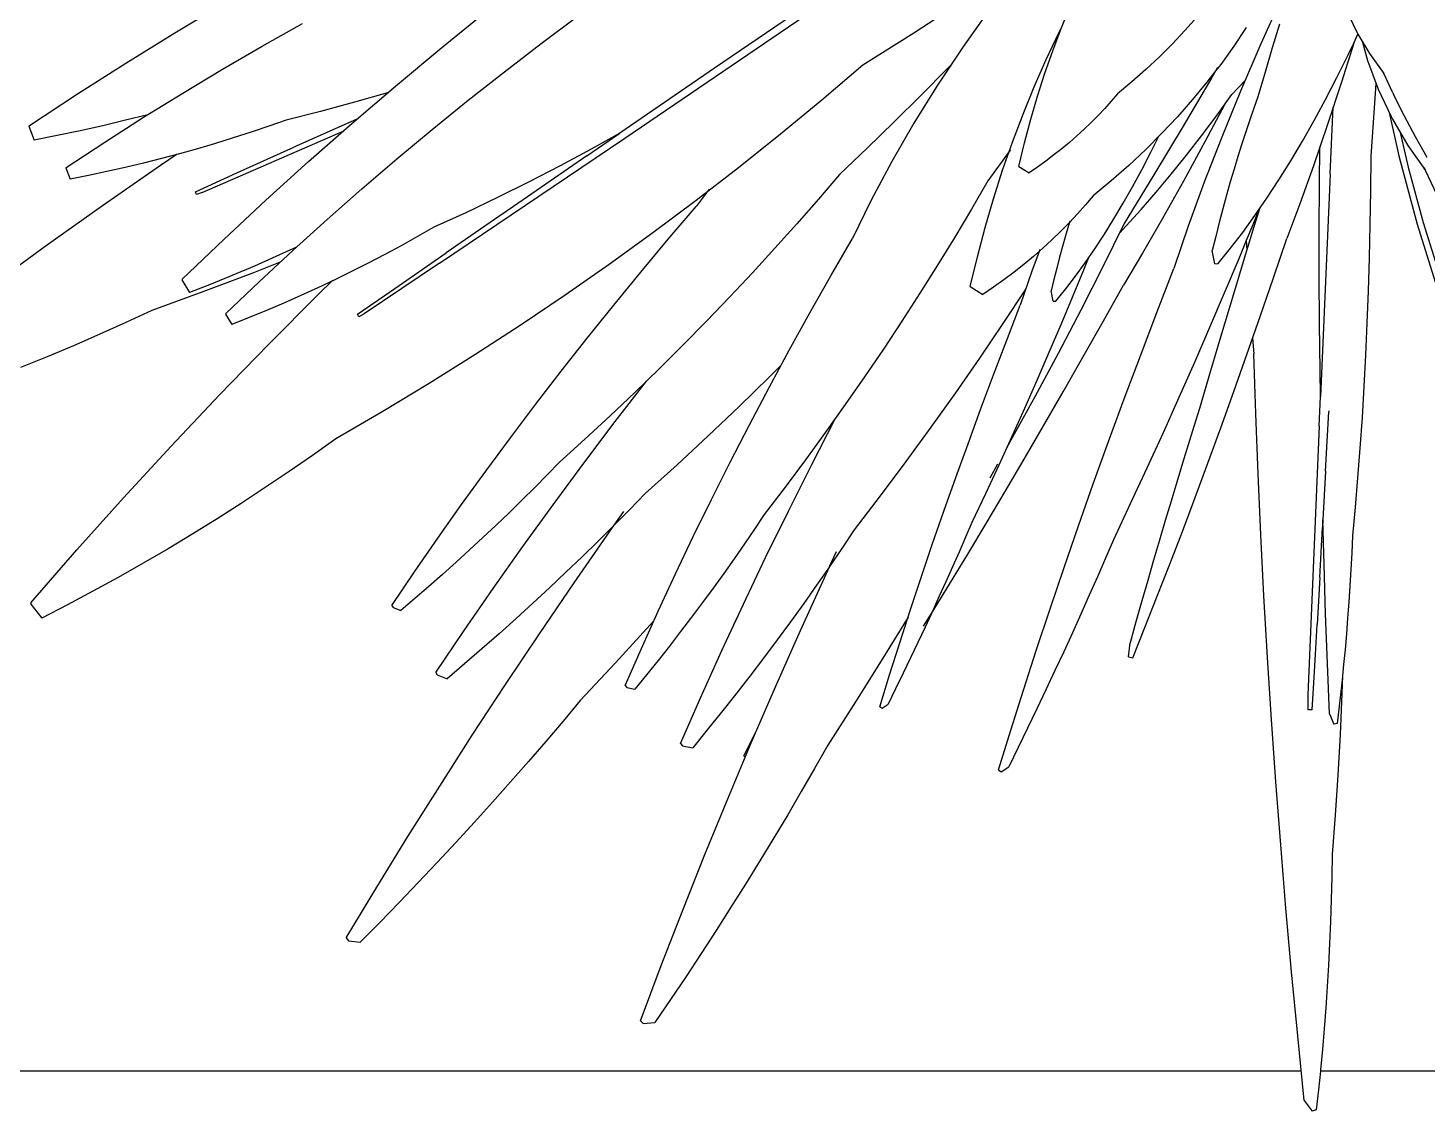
# Model space of a CAD drawing. Header units: metres. Extents: x 244.4 to 340.3, y -4.1 to 64.3.
# Drawn here: x 300.3379 to 300.8309, y 40.3732 to 40.7548 of the extents above; entities that cross this region are included whole.
import ezdxf

# ---------------------------------------------------------------- set-up
doc = ezdxf.new("R2010")
doc.units = ezdxf.units.M
doc.layers.add('Edges', color=7, linetype='Continuous')

msp = doc.modelspace()

# ---------------------------------------------------------------- linework, layer by layer
at = {"layer": 'Edges'}
for p, q in [((300.6173, 40.76621), (300.57975, 40.74062)), ((300.38967, 40.75313), (300.40707, 40.76357)), ((300.66787, 40.76461), (300.65003, 40.75301)), ((300.67676, 40.76128), (300.66734, 40.74803)), ((300.70197, 40.75464), (300.70514, 40.7624)), ((300.77988, 40.76607), (300.77229, 40.74916)), ((300.80218, 40.76174), (300.80585, 40.75398)), ((300.42044, 40.74842), (300.43461, 40.7564)), ((300.48297, 40.74735), (300.49875, 40.76015)), ((300.51868, 40.74931), (300.53174, 40.75904)), ((300.54819, 40.71603), (300.61176, 40.75915)), ((300.74983, 40.75874), (300.74559, 40.75393)), ((300.37242, 40.74245), (300.38967, 40.75313)), ((300.65003, 40.75301), (300.63203, 40.74165)), ((300.69668, 40.74366), (300.70113, 40.75308)), ((300.69899, 40.74679), (300.70197, 40.75464)), ((300.70113, 40.75308), (300.70197, 40.75464)), ((300.74559, 40.75393), (300.74118, 40.74924)), ((300.76718, 40.75495), (300.76279, 40.7484)), ((300.77887, 40.7562), (300.7763, 40.74785)), ((300.80504, 40.74949), (300.80654, 40.75265)), ((300.80585, 40.75398), (300.80622, 40.7532)), ((300.80622, 40.7532), (300.80654, 40.75265)), ((300.80654, 40.75265), (300.80658, 40.75273)), ((300.80654, 40.75265), (300.81058, 40.74578)), ((300.40639, 40.74024), (300.42044, 40.74842)), ((300.46737, 40.73435), (300.48297, 40.74735)), ((300.50576, 40.7394), (300.51868, 40.74931)), ((300.66734, 40.74803), (300.65844, 40.73466)), ((300.69621, 40.73883), (300.69899, 40.74679)), ((300.74118, 40.74924), (300.73659, 40.74466)), ((300.76279, 40.7484), (300.75818, 40.74198)), ((300.77229, 40.74916), (300.76517, 40.73256)), ((300.7763, 40.74785), (300.77379, 40.73928)), ((300.80504, 40.74949), (300.80071, 40.73572)), ((300.80306, 40.74533), (300.80504, 40.74949)), ((300.80813, 40.7501), (300.8082, 40.74983)), ((300.8082, 40.74983), (300.80993, 40.74339)), ((300.35532, 40.73155), (300.37242, 40.74245)), ((300.63203, 40.74165), (300.61767, 40.72938)), ((300.66316, 40.74176), (300.66194, 40.7405)), ((300.69248, 40.73411), (300.69668, 40.74366)), ((300.73659, 40.74466), (300.73182, 40.74019)), ((300.75818, 40.74198), (300.75652, 40.73983)), ((300.7991, 40.73734), (300.80306, 40.74533)), ((300.80993, 40.74339), (300.81363, 40.73329)), ((300.81058, 40.74578), (300.81562, 40.73875)), ((300.39245, 40.73188), (300.40639, 40.74024)), ((300.49298, 40.72932), (300.50576, 40.7394)), ((300.57975, 40.74062), (300.5464, 40.71775)), ((300.66194, 40.7405), (300.65261, 40.7311)), ((300.69363, 40.73077), (300.69621, 40.73883)), ((300.73182, 40.74019), (300.72689, 40.73584)), ((300.75508, 40.73734), (300.74496, 40.72018)), ((300.75652, 40.73983), (300.75333, 40.73569)), ((300.75652, 40.73983), (300.75508, 40.73734)), ((300.7571, 40.74084), (300.75652, 40.73983)), ((300.77379, 40.73928), (300.77132, 40.73049)), ((300.7951, 40.72961), (300.7991, 40.73734)), ((300.81562, 40.73875), (300.81526, 40.7395)), ((300.8188, 40.73196), (300.81562, 40.73875)), ((300.37863, 40.72333), (300.39245, 40.73188)), ((300.45196, 40.72114), (300.46737, 40.73435)), ((300.46458, 40.73196), (300.45291, 40.72861)), ((300.65844, 40.73466), (300.65007, 40.72122)), ((300.68852, 40.72443), (300.69248, 40.73411)), ((300.72689, 40.73584), (300.72178, 40.73161)), ((300.75333, 40.73569), (300.74827, 40.72955)), ((300.76517, 40.73256), (300.75853, 40.71632)), ((300.76676, 40.73628), (300.76212, 40.73137)), ((300.76615, 40.73564), (300.76614, 40.73484)), ((300.80071, 40.73572), (300.79572, 40.72047)), ((300.81276, 40.73344), (300.81195, 40.72146)), ((300.81288, 40.73534), (300.81276, 40.73344)), ((300.81363, 40.73329), (300.8182, 40.72361)), ((300.8188, 40.73196), (300.81917, 40.73118)), ((300.33838, 40.72042), (300.35532, 40.73155)), ((300.45291, 40.72861), (300.44093, 40.72539)), ((300.48034, 40.71907), (300.49298, 40.72932)), ((300.61767, 40.72938), (300.60309, 40.71734)), ((300.65261, 40.7311), (300.64316, 40.72174)), ((300.69125, 40.72262), (300.69363, 40.73077)), ((300.71959, 40.72902), (300.71733, 40.72648)), ((300.72178, 40.73161), (300.71959, 40.72902)), ((300.74827, 40.72955), (300.74298, 40.72354)), ((300.75947, 40.7277), (300.75273, 40.71495)), ((300.75677, 40.72397), (300.76212, 40.73137)), ((300.77132, 40.73049), (300.76987, 40.7265)), ((300.79106, 40.72214), (300.7951, 40.72961)), ((300.79677, 40.70323), (300.79786, 40.72701)), ((300.82291, 40.72374), (300.81917, 40.73118)), ((300.3723, 40.72226), (300.36429, 40.72035)), ((300.36494, 40.7146), (300.37863, 40.72333)), ((300.38007, 40.72422), (300.3723, 40.72226)), ((300.42889, 40.72237), (300.4227, 40.72018)), ((300.44093, 40.72539), (300.42889, 40.72237)), ((300.45249, 40.72212), (300.43162, 40.71278)), ((300.45377, 40.72269), (300.45249, 40.72212)), ((300.6848, 40.71462), (300.68852, 40.72443)), ((300.68907, 40.71436), (300.69125, 40.72262)), ((300.71499, 40.72399), (300.71258, 40.72154)), ((300.71733, 40.72648), (300.71499, 40.72399)), ((300.74298, 40.72354), (300.73747, 40.71768)), ((300.75144, 40.71683), (300.75677, 40.72397)), ((300.76843, 40.72241), (300.76702, 40.71822)), ((300.76987, 40.7265), (300.76843, 40.72241)), ((300.78697, 40.71493), (300.79106, 40.72214)), ((300.81752, 40.72505), (300.8209, 40.70978)), ((300.8182, 40.72361), (300.81867, 40.72263)), ((300.81867, 40.72263), (300.82412, 40.71337)), ((300.82685, 40.71639), (300.82291, 40.72374)), ((300.33838, 40.72042), (300.33822, 40.72015)), ((300.33822, 40.72015), (300.34011, 40.71527)), ((300.35626, 40.71855), (300.3482, 40.71686)), ((300.36429, 40.72035), (300.35626, 40.71855)), ((300.39926, 40.69686), (300.44893, 40.71848)), ((300.41647, 40.71807), (300.41022, 40.71604)), ((300.4227, 40.72018), (300.41647, 40.71807)), ((300.43673, 40.70773), (300.45196, 40.72114)), ((300.46784, 40.70866), (300.48034, 40.71907)), ((300.53476, 40.70973), (300.5464, 40.71775)), ((300.5464, 40.71775), (300.53638, 40.71213)), ((300.60309, 40.71734), (300.58831, 40.70553)), ((300.64316, 40.72174), (300.63359, 40.71245)), ((300.65007, 40.72122), (300.64227, 40.70771)), ((300.71009, 40.71914), (300.70753, 40.71679)), ((300.71258, 40.72154), (300.71009, 40.71914)), ((300.73747, 40.71768), (300.73174, 40.71196)), ((300.74496, 40.72018), (300.73465, 40.70301)), ((300.76702, 40.71822), (300.76563, 40.71394)), ((300.79572, 40.72047), (300.79085, 40.70618)), ((300.81195, 40.72146), (300.81108, 40.70966)), ((300.82135, 40.71826), (300.82142, 40.71796)), ((300.82142, 40.71796), (300.82421, 40.70575)), ((300.3482, 40.71686), (300.34011, 40.71527)), ((300.35137, 40.70568), (300.36494, 40.7146)), ((300.39762, 40.71223), (300.39129, 40.71046)), ((300.40393, 40.7141), (300.39762, 40.71223)), ((300.41022, 40.71604), (300.40393, 40.7141)), ((300.41149, 40.7037), (300.43162, 40.71278)), ((300.48287, 40.67196), (300.54819, 40.71603)), ((300.53638, 40.71213), (300.52547, 40.70625)), ((300.63359, 40.71245), (300.6239, 40.7032)), ((300.68134, 40.70469), (300.6848, 40.71462)), ((300.68709, 40.70602), (300.68907, 40.71436)), ((300.70219, 40.71225), (300.69942, 40.71005)), ((300.7049, 40.7145), (300.70219, 40.71225)), ((300.70753, 40.71679), (300.7049, 40.7145)), ((300.73174, 40.71196), (300.72579, 40.70639)), ((300.73356, 40.71105), (300.73624, 40.71645)), ((300.75273, 40.71495), (300.74507, 40.70084)), ((300.74611, 40.70995), (300.75144, 40.71683)), ((300.75853, 40.71632), (300.75239, 40.70045)), ((300.76563, 40.71394), (300.76425, 40.70956)), ((300.78285, 40.70797), (300.78697, 40.71493)), ((300.79301, 40.69976), (300.79314, 40.7129)), ((300.82412, 40.71337), (300.8304, 40.70459)), ((300.83099, 40.70914), (300.82685, 40.71639)), ((300.37853, 40.70715), (300.37212, 40.70563)), ((300.38492, 40.70876), (300.37853, 40.70715)), ((300.38454, 40.70642), (300.39051, 40.71043)), ((300.39129, 40.71046), (300.38492, 40.70876)), ((300.42169, 40.69412), (300.43673, 40.70773)), ((300.4555, 40.69808), (300.46784, 40.70866)), ((300.53476, 40.70973), (300.50892, 40.69188)), ((300.64227, 40.70771), (300.63504, 40.69417)), ((300.68398, 40.71175), (300.67612, 40.70091)), ((300.68403, 40.71182), (300.68398, 40.71175)), ((300.69657, 40.7079), (300.69365, 40.7058)), ((300.69942, 40.71005), (300.69657, 40.7079)), ((300.73036, 40.70486), (300.73356, 40.71105)), ((300.74078, 40.70333), (300.74611, 40.70995)), ((300.76425, 40.70956), (300.7629, 40.70509)), ((300.77869, 40.70128), (300.78285, 40.70797)), ((300.81108, 40.70966), (300.81095, 40.69754)), ((300.8209, 40.70978), (300.82736, 40.68561)), ((300.35137, 40.70568), (300.35124, 40.70547)), ((300.35124, 40.70547), (300.35275, 40.70156)), ((300.35923, 40.70283), (300.35275, 40.70156)), ((300.36569, 40.70418), (300.35923, 40.70283)), ((300.36415, 40.69229), (300.38454, 40.70642)), ((300.37212, 40.70563), (300.36569, 40.70418)), ((300.39689, 40.69707), (300.41149, 40.7037)), ((300.52547, 40.70625), (300.51447, 40.70055)), ((300.58831, 40.70553), (300.57331, 40.69395)), ((300.6239, 40.7032), (300.61644, 40.69448)), ((300.67812, 40.69463), (300.68134, 40.70469)), ((300.68709, 40.70602), (300.69066, 40.70376)), ((300.69365, 40.7058), (300.69066, 40.70376)), ((300.72579, 40.70639), (300.71963, 40.70096)), ((300.73465, 40.70301), (300.72417, 40.68585)), ((300.72712, 40.69888), (300.73036, 40.70486)), ((300.73546, 40.69697), (300.74078, 40.70333)), ((300.7629, 40.70509), (300.76157, 40.70053)), ((300.79085, 40.70618), (300.7861, 40.69288)), ((300.79677, 40.70323), (300.79329, 40.62497)), ((300.82421, 40.70575), (300.82951, 40.68624)), ((300.8304, 40.70459), (300.82996, 40.70553)), ((300.83438, 40.69611), (300.8304, 40.70459)), ((300.4433, 40.68734), (300.4555, 40.69808)), ((300.51447, 40.70055), (300.50336, 40.69504)), ((300.57789, 40.69805), (300.5733, 40.69186)), ((300.67612, 40.70091), (300.67036, 40.69099)), ((300.71963, 40.70096), (300.71326, 40.69568)), ((300.72385, 40.6931), (300.72712, 40.69888)), ((300.74507, 40.70084), (300.7377, 40.68767)), ((300.75239, 40.70045), (300.74677, 40.685)), ((300.76157, 40.70053), (300.76026, 40.69587)), ((300.77449, 40.69485), (300.77869, 40.70128)), ((300.79293, 40.68358), (300.79301, 40.69976)), ((300.81095, 40.69754), (300.81075, 40.68559)), ((300.34396, 40.67791), (300.36415, 40.69229)), ((300.39728, 40.69615), (300.39689, 40.69707)), ((300.39926, 40.69686), (300.39728, 40.69615)), ((300.40684, 40.68031), (300.42169, 40.69412)), ((300.50336, 40.69504), (300.49215, 40.68971)), ((300.57331, 40.69395), (300.55811, 40.68261)), ((300.61644, 40.69448), (300.60884, 40.6858)), ((300.63504, 40.69417), (300.6284, 40.68062)), ((300.67514, 40.68445), (300.67812, 40.69463)), ((300.71052, 40.69245), (300.7077, 40.68927)), ((300.71326, 40.69568), (300.71052, 40.69245)), ((300.72055, 40.68753), (300.72385, 40.6931)), ((300.73015, 40.69088), (300.73546, 40.69697)), ((300.76026, 40.69587), (300.75896, 40.69112)), ((300.77026, 40.68869), (300.77449, 40.69485)), ((300.7861, 40.69288), (300.78149, 40.6806)), ((300.4325, 40.67756), (300.4433, 40.68734)), ((300.49215, 40.68971), (300.48085, 40.68456)), ((300.50411, 40.68858), (300.48527, 40.67562)), ((300.50892, 40.69188), (300.50411, 40.68858)), ((300.56347, 40.68034), (300.5733, 40.69186)), ((300.67036, 40.69099), (300.66445, 40.68108)), ((300.7077, 40.68927), (300.70488, 40.68627)), ((300.71721, 40.68217), (300.72055, 40.68753)), ((300.72485, 40.68505), (300.73015, 40.69088)), ((300.7377, 40.68767), (300.73063, 40.67544)), ((300.75896, 40.69112), (300.75769, 40.68629)), ((300.76598, 40.68279), (300.77026, 40.68869)), ((300.7715, 40.6905), (300.76945, 40.68543)), ((300.77186, 40.69102), (300.76989, 40.68468)), ((300.48085, 40.68456), (300.47516, 40.68129)), ((300.55811, 40.68261), (300.54271, 40.6715)), ((300.60884, 40.6858), (300.6011, 40.67716)), ((300.67242, 40.67414), (300.67514, 40.68445)), ((300.70176, 40.6831), (300.69866, 40.68011)), ((300.70478, 40.68616), (300.70176, 40.6831)), ((300.70457, 40.68522), (300.7035, 40.68156)), ((300.70488, 40.68627), (300.70457, 40.68522)), ((300.70488, 40.68627), (300.70478, 40.68616)), ((300.70506, 40.68684), (300.70488, 40.68627)), ((300.72417, 40.68585), (300.71662, 40.67064)), ((300.72259, 40.68267), (300.72485, 40.68505)), ((300.74677, 40.685), (300.74167, 40.67)), ((300.75769, 40.68629), (300.75644, 40.68136)), ((300.76167, 40.67716), (300.76598, 40.68279)), ((300.76989, 40.68468), (300.7661, 40.67236)), ((300.76945, 40.68543), (300.76718, 40.67991)), ((300.79293, 40.66723), (300.79293, 40.68358)), ((300.81075, 40.68559), (300.81047, 40.67381)), ((300.82736, 40.68561), (300.83492, 40.66161)), ((300.82951, 40.68624), (300.83565, 40.66679)), ((300.32398, 40.66328), (300.34396, 40.67791)), ((300.39218, 40.66631), (300.40684, 40.68031)), ((300.4325, 40.67756), (300.42521, 40.67424)), ((300.43125, 40.67643), (300.4325, 40.67756)), ((300.46942, 40.67809), (300.46363, 40.67497)), ((300.47516, 40.68129), (300.46942, 40.67809)), ((300.5538, 40.66877), (300.56347, 40.68034)), ((300.62081, 40.66751), (300.6284, 40.68062)), ((300.66445, 40.68108), (300.65839, 40.67119)), ((300.69866, 40.68011), (300.69547, 40.67718)), ((300.70245, 40.67784), (300.70141, 40.67403)), ((300.7035, 40.68156), (300.70245, 40.67784)), ((300.71385, 40.67702), (300.71721, 40.68217)), ((300.75644, 40.68136), (300.75522, 40.67634)), ((300.76718, 40.67991), (300.76451, 40.67345)), ((300.76718, 40.67991), (300.76736, 40.67648)), ((300.77676, 40.6667), (300.78149, 40.6806)), ((300.42521, 40.67424), (300.41768, 40.67092)), ((300.41936, 40.66537), (300.43125, 40.67643)), ((300.46363, 40.67497), (300.4578, 40.67192)), ((300.46711, 40.66305), (300.48527, 40.67562)), ((300.6011, 40.67716), (300.59321, 40.66857)), ((300.66994, 40.66372), (300.67242, 40.67414)), ((300.69218, 40.67431), (300.6888, 40.6715)), ((300.69416, 40.67603), (300.69164, 40.66913)), ((300.69547, 40.67718), (300.69218, 40.67431)), ((300.69441, 40.67673), (300.69416, 40.67603)), ((300.70141, 40.67403), (300.70039, 40.67016)), ((300.71145, 40.67353), (300.70981, 40.66947)), ((300.71046, 40.67208), (300.71385, 40.67702)), ((300.73063, 40.67544), (300.72387, 40.6642)), ((300.75612, 40.6717), (300.75522, 40.67634)), ((300.75733, 40.67179), (300.76167, 40.67716)), ((300.76451, 40.67345), (300.75945, 40.66137)), ((300.81047, 40.67381), (300.81012, 40.66219)), ((300.41734, 40.66854), (300.3995, 40.66178)), ((300.4101, 40.6677), (300.40248, 40.66458)), ((300.41768, 40.67092), (300.4101, 40.6677)), ((300.4268, 40.67229), (300.41734, 40.66854)), ((300.45193, 40.66895), (300.44602, 40.66606)), ((300.4578, 40.67192), (300.45193, 40.66895)), ((300.48287, 40.67196), (300.45632, 40.65412)), ((300.54271, 40.6715), (300.52712, 40.66064)), ((300.54429, 40.65717), (300.5538, 40.66877)), ((300.59321, 40.66857), (300.58518, 40.66003)), ((300.65839, 40.67119), (300.65219, 40.66131)), ((300.68534, 40.66876), (300.68178, 40.66608)), ((300.6888, 40.6715), (300.68534, 40.66876)), ((300.69164, 40.66913), (300.68756, 40.65711)), ((300.70039, 40.67016), (300.69939, 40.66621)), ((300.70981, 40.66947), (300.70586, 40.65987)), ((300.70703, 40.66736), (300.71046, 40.67208)), ((300.71662, 40.67064), (300.70885, 40.6554)), ((300.7357, 40.6546), (300.74167, 40.67)), ((300.75612, 40.6717), (300.75733, 40.67179)), ((300.7661, 40.67236), (300.76229, 40.6598)), ((300.39218, 40.66631), (300.39208, 40.66602)), ((300.39208, 40.66602), (300.39482, 40.66156)), ((300.40248, 40.66458), (300.39482, 40.66156)), ((300.40762, 40.65415), (300.41936, 40.66537)), ((300.44006, 40.66324), (300.43407, 40.6605)), ((300.44602, 40.66606), (300.44006, 40.66324)), ((300.44012, 40.66087), (300.44526, 40.66589)), ((300.45395, 40.65391), (300.46711, 40.66305)), ((300.61339, 40.65439), (300.62081, 40.66751)), ((300.66994, 40.66372), (300.67441, 40.6609)), ((300.67814, 40.66346), (300.67441, 40.6609)), ((300.68178, 40.66608), (300.67814, 40.66346)), ((300.68951, 40.66284), (300.68146, 40.65068)), ((300.69939, 40.66621), (300.69841, 40.66219)), ((300.7001, 40.65855), (300.70358, 40.66284)), ((300.70358, 40.66284), (300.70703, 40.66736)), ((300.71671, 40.65139), (300.72387, 40.6642)), ((300.77206, 40.65309), (300.77676, 40.6667)), ((300.79301, 40.65072), (300.79293, 40.66723)), ((300.3995, 40.66178), (300.38154, 40.6553)), ((300.42804, 40.65785), (300.42197, 40.65527)), ((300.4226, 40.64329), (300.44012, 40.66087)), ((300.43407, 40.6605), (300.42804, 40.65785)), ((300.52712, 40.66064), (300.51134, 40.65002)), ((300.58518, 40.66003), (300.57701, 40.65154)), ((300.65219, 40.66131), (300.64583, 40.65146)), ((300.69913, 40.65848), (300.69841, 40.66219)), ((300.69913, 40.65848), (300.7001, 40.65855)), ((300.70586, 40.65987), (300.7018, 40.6502)), ((300.75945, 40.66137), (300.75425, 40.6492)), ((300.76229, 40.6598), (300.75845, 40.647)), ((300.81012, 40.66219), (300.8097, 40.65075)), ((300.38154, 40.6553), (300.37241, 40.65104)), ((300.40762, 40.65415), (300.40753, 40.65392)), ((300.40753, 40.65392), (300.40973, 40.65035)), ((300.42197, 40.65527), (300.41587, 40.65277)), ((300.4545, 40.65307), (300.45395, 40.65391)), ((300.45632, 40.65412), (300.4545, 40.65307)), ((300.53493, 40.64553), (300.54429, 40.65717)), ((300.60612, 40.64127), (300.61339, 40.65439)), ((300.68278, 40.64477), (300.68756, 40.65711)), ((300.70885, 40.6554), (300.70086, 40.64013)), ((300.72988, 40.63931), (300.7357, 40.6546)), ((300.7674, 40.63976), (300.77206, 40.65309)), ((300.37241, 40.65104), (300.36321, 40.64688)), ((300.41587, 40.65277), (300.40973, 40.65035)), ((300.51134, 40.65002), (300.49537, 40.63965)), ((300.57701, 40.65154), (300.56871, 40.64311)), ((300.64583, 40.65146), (300.63933, 40.64164)), ((300.68146, 40.65068), (300.67316, 40.63845)), ((300.7018, 40.6502), (300.69763, 40.64045)), ((300.70963, 40.63884), (300.71671, 40.65139)), ((300.75425, 40.6492), (300.74892, 40.63694)), ((300.79317, 40.63405), (300.79301, 40.65072)), ((300.8097, 40.65075), (300.8092, 40.63949)), ((300.36321, 40.64688), (300.35396, 40.64285)), ((300.40534, 40.6255), (300.4226, 40.64329)), ((300.52575, 40.63386), (300.53493, 40.64553)), ((300.56871, 40.64311), (300.56027, 40.63473)), ((300.67811, 40.63253), (300.68278, 40.64477)), ((300.75845, 40.647), (300.7546, 40.63397)), ((300.76942, 40.64554), (300.76985, 40.63993)), ((300.34465, 40.63893), (300.33528, 40.63513)), ((300.35396, 40.64285), (300.34465, 40.63893)), ((300.49537, 40.63965), (300.47921, 40.62953)), ((300.59903, 40.62813), (300.60612, 40.64127)), ((300.63933, 40.64164), (300.63268, 40.63184)), ((300.67316, 40.63845), (300.66469, 40.62626)), ((300.70086, 40.64013), (300.69267, 40.62483)), ((300.69763, 40.64045), (300.69336, 40.63063)), ((300.70264, 40.62657), (300.70963, 40.63884)), ((300.7242, 40.62414), (300.72988, 40.63931)), ((300.76278, 40.62671), (300.7674, 40.63976)), ((300.77051, 40.61887), (300.76985, 40.63993)), ((300.8092, 40.63949), (300.80862, 40.62841)), ((300.51672, 40.62215), (300.52575, 40.63386)), ((300.56027, 40.63473), (300.5517, 40.62641)), ((300.60318, 40.63582), (300.59918, 40.63184)), ((300.74892, 40.63694), (300.74346, 40.62459)), ((300.7546, 40.63397), (300.75072, 40.6207)), ((300.79329, 40.62497), (300.79317, 40.63405)), ((300.47921, 40.62953), (300.46289, 40.61966)), ((300.54481, 40.61614), (300.55581, 40.6304)), ((300.59918, 40.63184), (300.58848, 40.62145)), ((300.63268, 40.63184), (300.62589, 40.62208)), ((300.67356, 40.62038), (300.67811, 40.63253)), ((300.69336, 40.63063), (300.68899, 40.62074)), ((300.80862, 40.62841), (300.80797, 40.61751)), ((300.38833, 40.6075), (300.40534, 40.6255)), ((300.5517, 40.62641), (300.54299, 40.61815)), ((300.5921, 40.61499), (300.59903, 40.62813)), ((300.66469, 40.62626), (300.65604, 40.61411)), ((300.69267, 40.62483), (300.68426, 40.60951)), ((300.69574, 40.61457), (300.70264, 40.62657)), ((300.71867, 40.60909), (300.7242, 40.62414)), ((300.74346, 40.62459), (300.73788, 40.61217)), ((300.75819, 40.61395), (300.76278, 40.62671)), ((300.79284, 40.61451), (300.79329, 40.62497)), ((300.46289, 40.61966), (300.44639, 40.61005)), ((300.50786, 40.61041), (300.51672, 40.62215)), ((300.58848, 40.62145), (300.57761, 40.61114)), ((300.62589, 40.62208), (300.61896, 40.61234)), ((300.66913, 40.60832), (300.67356, 40.62038)), ((300.68899, 40.62074), (300.68452, 40.61079)), ((300.75072, 40.6207), (300.74873, 40.61438)), ((300.77133, 40.59765), (300.77051, 40.61887)), ((300.79514, 40.59861), (300.79628, 40.6195)), ((300.79631, 40.61993), (300.79628, 40.6195)), ((300.53376, 40.60148), (300.54481, 40.61614)), ((300.54299, 40.61815), (300.53416, 40.60995)), ((300.58533, 40.60184), (300.5921, 40.61499)), ((300.61405, 40.601), (300.62229, 40.61702)), ((300.65604, 40.61411), (300.64721, 40.60201)), ((300.68893, 40.60285), (300.69574, 40.61457)), ((300.74873, 40.61438), (300.74674, 40.60795)), ((300.75364, 40.60149), (300.75819, 40.61395)), ((300.79284, 40.61451), (300.7889, 40.51984)), ((300.80797, 40.61751), (300.80724, 40.60679)), ((300.44639, 40.61005), (300.43818, 40.60421)), ((300.49917, 40.59864), (300.50786, 40.61041)), ((300.53416, 40.60995), (300.52521, 40.60181)), ((300.57761, 40.61114), (300.56659, 40.6009)), ((300.61896, 40.61234), (300.6119, 40.60265)), ((300.68452, 40.61079), (300.67995, 40.60077)), ((300.68426, 40.60951), (300.68255, 40.60648)), ((300.71329, 40.59416), (300.71867, 40.60909)), ((300.73788, 40.61217), (300.73217, 40.59966)), ((300.37158, 40.58929), (300.38833, 40.6075)), ((300.43818, 40.60421), (300.42988, 40.59846)), ((300.66482, 40.59636), (300.66913, 40.60832)), ((300.74674, 40.60795), (300.74473, 40.60141)), ((300.80724, 40.60679), (300.80644, 40.59627)), ((300.49065, 40.58685), (300.49917, 40.59864)), ((300.52521, 40.60181), (300.52085, 40.59732)), ((300.5229, 40.58679), (300.53376, 40.60148)), ((300.56659, 40.6009), (300.55541, 40.59075)), ((300.57874, 40.5887), (300.58533, 40.60184)), ((300.6119, 40.60265), (300.60469, 40.59299)), ((300.60582, 40.58459), (300.61405, 40.601)), ((300.64721, 40.60201), (300.63822, 40.58995)), ((300.67995, 40.60077), (300.67527, 40.59069)), ((300.67951, 40.60106), (300.67678, 40.5962)), ((300.6822, 40.59141), (300.68893, 40.60285)), ((300.73217, 40.59966), (300.72633, 40.58707)), ((300.74473, 40.60141), (300.74271, 40.59478)), ((300.74913, 40.58931), (300.75364, 40.60149)), ((300.79514, 40.59861), (300.79416, 40.58144)), ((300.42988, 40.59846), (300.42151, 40.59282)), ((300.52085, 40.59732), (300.51643, 40.59285)), ((300.66063, 40.58451), (300.66482, 40.59636)), ((300.70805, 40.57936), (300.71329, 40.59416)), ((300.74271, 40.59478), (300.74068, 40.58804)), ((300.77229, 40.57625), (300.77133, 40.59765)), ((300.80644, 40.59627), (300.80557, 40.58593)), ((300.35509, 40.57087), (300.37158, 40.58929)), ((300.42151, 40.59282), (300.41306, 40.58729)), ((300.51643, 40.59285), (300.51195, 40.5884)), ((300.55541, 40.59075), (300.54997, 40.58514)), ((300.60469, 40.59299), (300.59735, 40.58338)), ((300.63822, 40.58995), (300.62906, 40.57795)), ((300.67527, 40.59069), (300.6705, 40.58055)), ((300.67557, 40.58025), (300.6822, 40.59141)), ((300.74466, 40.57743), (300.74913, 40.58931)), ((300.41306, 40.58729), (300.40453, 40.58185)), ((300.4823, 40.57503), (300.49065, 40.58685)), ((300.50742, 40.58398), (300.50283, 40.57958)), ((300.51195, 40.5884), (300.50742, 40.58398)), ((300.51227, 40.57207), (300.5229, 40.58679)), ((300.54997, 40.58514), (300.54447, 40.57958)), ((300.54447, 40.57958), (300.54788, 40.5844)), ((300.57232, 40.57556), (300.57874, 40.5887)), ((300.5978, 40.56818), (300.60582, 40.58459)), ((300.65656, 40.57276), (300.66063, 40.58451)), ((300.72633, 40.58707), (300.72038, 40.57442)), ((300.74068, 40.58804), (300.73864, 40.58121)), ((300.80557, 40.58593), (300.80462, 40.5758)), ((300.40453, 40.58185), (300.39593, 40.57653)), ((300.50283, 40.57958), (300.49819, 40.5752)), ((300.54445, 40.57956), (300.53886, 40.574)), ((300.54281, 40.57724), (300.54445, 40.57956)), ((300.54447, 40.57958), (300.54445, 40.57956)), ((300.59735, 40.58338), (300.59388, 40.57817)), ((300.6705, 40.58055), (300.66827, 40.57536)), ((300.66902, 40.56938), (300.67557, 40.58025)), ((300.70297, 40.56469), (300.70805, 40.57936)), ((300.73864, 40.58121), (300.73659, 40.57427)), ((300.79416, 40.58144), (300.79401, 40.57881)), ((300.79459, 40.56583), (300.79416, 40.58144)), ((300.39593, 40.57653), (300.38725, 40.57131)), ((300.47412, 40.56319), (300.4823, 40.57503)), ((300.49819, 40.5752), (300.4935, 40.57086)), ((300.53035, 40.5593), (300.54281, 40.57724)), ((300.53886, 40.574), (300.5332, 40.56848)), ((300.56606, 40.56242), (300.57232, 40.57556)), ((300.59388, 40.57817), (300.59034, 40.57297)), ((300.62906, 40.57795), (300.62471, 40.57144)), ((300.66827, 40.57536), (300.666, 40.57014)), ((300.72038, 40.57442), (300.71759, 40.56794)), ((300.73659, 40.57427), (300.73453, 40.56724)), ((300.74023, 40.56585), (300.74466, 40.57743)), ((300.7734, 40.5547), (300.77229, 40.57625)), ((300.79309, 40.56117), (300.79401, 40.57881)), ((300.80462, 40.5758), (300.80434, 40.56985)), ((300.33886, 40.55225), (300.35509, 40.57087)), ((300.38725, 40.57131), (300.3785, 40.5662)), ((300.4935, 40.57086), (300.48875, 40.56654)), ((300.50184, 40.55731), (300.51227, 40.57207)), ((300.59034, 40.57297), (300.58674, 40.56779)), ((300.62471, 40.57144), (300.62031, 40.56499)), ((300.62031, 40.56499), (300.6228, 40.57034)), ((300.65261, 40.56111), (300.65656, 40.57276)), ((300.66257, 40.55878), (300.66902, 40.56938)), ((300.666, 40.57014), (300.66368, 40.5649)), ((300.80434, 40.56985), (300.80403, 40.56399)), ((300.3785, 40.5662), (300.36968, 40.5612)), ((300.48875, 40.56654), (300.48395, 40.56225)), ((300.5332, 40.56848), (300.52747, 40.56299)), ((300.58674, 40.56779), (300.58308, 40.56262)), ((300.58999, 40.55178), (300.5978, 40.56818)), ((300.62029, 40.56496), (300.6158, 40.55849)), ((300.61911, 40.56238), (300.62029, 40.56496)), ((300.62031, 40.56499), (300.62029, 40.56496)), ((300.66368, 40.5649), (300.66132, 40.55962)), ((300.69804, 40.55015), (300.70297, 40.56469)), ((300.71759, 40.56794), (300.71475, 40.56143)), ((300.73453, 40.56724), (300.73247, 40.56011)), ((300.73584, 40.55456), (300.74023, 40.56585)), ((300.79514, 40.54841), (300.79459, 40.56583)), ((300.36968, 40.5612), (300.36079, 40.55631)), ((300.46611, 40.55133), (300.47412, 40.56319)), ((300.48395, 40.56225), (300.4791, 40.55799)), ((300.51813, 40.54137), (300.53035, 40.5593)), ((300.52747, 40.56299), (300.52168, 40.55753)), ((300.55998, 40.54929), (300.56606, 40.56242)), ((300.58308, 40.56262), (300.57936, 40.55746)), ((300.61009, 40.54249), (300.61911, 40.56238)), ((300.64879, 40.54957), (300.65261, 40.56111)), ((300.66132, 40.55962), (300.65891, 40.55432)), ((300.71475, 40.56143), (300.71186, 40.55488)), ((300.73247, 40.56011), (300.73039, 40.55289)), ((300.79309, 40.56117), (300.79218, 40.54456)), ((300.80403, 40.56399), (300.80368, 40.5582)), ((300.36079, 40.55631), (300.35183, 40.55153)), ((300.4791, 40.55799), (300.4742, 40.55376)), ((300.49163, 40.54253), (300.50184, 40.55731)), ((300.52168, 40.55753), (300.51582, 40.5521)), ((300.57936, 40.55746), (300.57558, 40.55233)), ((300.6158, 40.55849), (300.61123, 40.55203)), ((300.65625, 40.54853), (300.66257, 40.55878)), ((300.65891, 40.55432), (300.65647, 40.54899)), ((300.71186, 40.55488), (300.70891, 40.54829)), ((300.73149, 40.54358), (300.73584, 40.55456)), ((300.77465, 40.53299), (300.7734, 40.5547)), ((300.80368, 40.5582), (300.80331, 40.55249)), ((300.33886, 40.55225), (300.33889, 40.55171)), ((300.33889, 40.55171), (300.3428, 40.54686)), ((300.35183, 40.55153), (300.3428, 40.54686)), ((300.46611, 40.55133), (300.46651, 40.55063)), ((300.46651, 40.55063), (300.46925, 40.54956)), ((300.4742, 40.55376), (300.46925, 40.54956)), ((300.51582, 40.5521), (300.50989, 40.54671)), ((300.55408, 40.53616), (300.55998, 40.54929)), ((300.57558, 40.55233), (300.57175, 40.5472)), ((300.5824, 40.53539), (300.58999, 40.55178)), ((300.61123, 40.55203), (300.60659, 40.5456)), ((300.64508, 40.53814), (300.64879, 40.54957)), ((300.69326, 40.53574), (300.69804, 40.55015)), ((300.73039, 40.55289), (300.72831, 40.54558)), ((300.80331, 40.55249), (300.8029, 40.54686)), ((300.50989, 40.54671), (300.5039, 40.54136)), ((300.55716, 40.54447), (300.54493, 40.5311)), ((300.55847, 40.54592), (300.55716, 40.54447)), ((300.57175, 40.5472), (300.56786, 40.5421)), ((300.60659, 40.5456), (300.60188, 40.53918)), ((300.64803, 40.54723), (300.63913, 40.53274)), ((300.65343, 40.54401), (300.65622, 40.54848)), ((300.65622, 40.54848), (300.65398, 40.54364)), ((300.65622, 40.54848), (300.65625, 40.54853)), ((300.65647, 40.54899), (300.65625, 40.54853)), ((300.70891, 40.54829), (300.70591, 40.54167)), ((300.72831, 40.54558), (300.72622, 40.53817)), ((300.79158, 40.53406), (300.79218, 40.54456)), ((300.79577, 40.53084), (300.79514, 40.54841)), ((300.8029, 40.54686), (300.80246, 40.54131)), ((300.48163, 40.52772), (300.49163, 40.54253)), ((300.5039, 40.54136), (300.49785, 40.53604)), ((300.50616, 40.52346), (300.51813, 40.54137)), ((300.56786, 40.5421), (300.56392, 40.53701)), ((300.6013, 40.52265), (300.61009, 40.54249)), ((300.65398, 40.54364), (300.65145, 40.53826)), ((300.70591, 40.54167), (300.70286, 40.53502)), ((300.72719, 40.5329), (300.73149, 40.54358)), ((300.80246, 40.54131), (300.80199, 40.53584)), ((300.49785, 40.53604), (300.49173, 40.53075)), ((300.54834, 40.52305), (300.55408, 40.53616)), ((300.56392, 40.53701), (300.55991, 40.53195)), ((300.57503, 40.51901), (300.5824, 40.53539)), ((300.60188, 40.53918), (300.59709, 40.53279)), ((300.6415, 40.52682), (300.64508, 40.53814)), ((300.65145, 40.53826), (300.64888, 40.53286)), ((300.68864, 40.52147), (300.69326, 40.53574)), ((300.70286, 40.53502), (300.69975, 40.52834)), ((300.72568, 40.53319), (300.72622, 40.53817)), ((300.80199, 40.53584), (300.80149, 40.53045)), ((300.49173, 40.53075), (300.48556, 40.52551)), ((300.54493, 40.5311), (300.5325, 40.51777)), ((300.55991, 40.53195), (300.55586, 40.5269)), ((300.59709, 40.53279), (300.59224, 40.52641)), ((300.63913, 40.53274), (300.62951, 40.51738)), ((300.64888, 40.53286), (300.64627, 40.52744)), ((300.72568, 40.53319), (300.72719, 40.5329)), ((300.77606, 40.51113), (300.77465, 40.53299)), ((300.79098, 40.52404), (300.79158, 40.53406)), ((300.79648, 40.51313), (300.79577, 40.53084)), ((300.80149, 40.53045), (300.80096, 40.52514)), ((300.48163, 40.52772), (300.48213, 40.52685)), ((300.48213, 40.52685), (300.48556, 40.52551)), ((300.55586, 40.5269), (300.55175, 40.52187)), ((300.59224, 40.52641), (300.58731, 40.52006)), ((300.63804, 40.51561), (300.6415, 40.52682)), ((300.64627, 40.52744), (300.64362, 40.52199)), ((300.69975, 40.52834), (300.69659, 40.52162)), ((300.80096, 40.52514), (300.8004, 40.51992)), ((300.80112, 40.52669), (300.8009, 40.52027)), ((300.49444, 40.50556), (300.50616, 40.52346)), ((300.54834, 40.52305), (300.54885, 40.52244)), ((300.54885, 40.52244), (300.55175, 40.52187)), ((300.58731, 40.52006), (300.58232, 40.51374)), ((300.59276, 40.50287), (300.6013, 40.52265)), ((300.64362, 40.52199), (300.64094, 40.51653)), ((300.68417, 40.50734), (300.68864, 40.52147)), ((300.69659, 40.52162), (300.69339, 40.51488)), ((300.7889, 40.51984), (300.78886, 40.51454)), ((300.79039, 40.5145), (300.79098, 40.52404)), ((300.8004, 40.51992), (300.79981, 40.51479)), ((300.8009, 40.52027), (300.80026, 40.50579)), ((300.5325, 40.51777), (300.52649, 40.51059)), ((300.56787, 40.50264), (300.57503, 40.51901)), ((300.62951, 40.51738), (300.6197, 40.50203)), ((300.63804, 40.51561), (300.63884, 40.51508)), ((300.63884, 40.51508), (300.64094, 40.51653)), ((300.69339, 40.51488), (300.69013, 40.50811)), ((300.79981, 40.51479), (300.79918, 40.50974)), ((300.52649, 40.51059), (300.5204, 40.50343)), ((300.58232, 40.51374), (300.57725, 40.50744)), ((300.77761, 40.48911), (300.77606, 40.51113)), ((300.79039, 40.5145), (300.78886, 40.51454)), ((300.79648, 40.51313), (300.79799, 40.50952)), ((300.48296, 40.48769), (300.49444, 40.50556)), ((300.57725, 40.50744), (300.57212, 40.50117)), ((300.5901, 40.49838), (300.59429, 40.5064)), ((300.67985, 40.49335), (300.68417, 40.50734)), ((300.69013, 40.50811), (300.68682, 40.50131)), ((300.79918, 40.50974), (300.79799, 40.50952)), ((300.80026, 40.50579), (300.79947, 40.4915)), ((300.5204, 40.50343), (300.51422, 40.49627)), ((300.56787, 40.50264), (300.56851, 40.50187)), ((300.56851, 40.50187), (300.57212, 40.50117)), ((300.58446, 40.48315), (300.59276, 40.50287)), ((300.6197, 40.50203), (300.61508, 40.49388)), ((300.68682, 40.50131), (300.68347, 40.49449)), ((300.51422, 40.49627), (300.50795, 40.48913)), ((300.5901, 40.49838), (300.59065, 40.49785)), ((300.61508, 40.49388), (300.61038, 40.48574)), ((300.67985, 40.49335), (300.68085, 40.49269)), ((300.68085, 40.49269), (300.68347, 40.49449)), ((300.79947, 40.4915), (300.79855, 40.47741)), ((300.47174, 40.46984), (300.48296, 40.48769)), ((300.50795, 40.48913), (300.50161, 40.48201)), ((300.61038, 40.48574), (300.60559, 40.47759)), ((300.77932, 40.46695), (300.77761, 40.48911)), ((300.50161, 40.48201), (300.49518, 40.4749)), ((300.5764, 40.4635), (300.58446, 40.48315)), ((300.60559, 40.47759), (300.60072, 40.46943)), ((300.79855, 40.47741), (300.79748, 40.46353)), ((300.49518, 40.4749), (300.48867, 40.46781)), ((300.46077, 40.45201), (300.47174, 40.46984)), ((300.48867, 40.46781), (300.48208, 40.46073)), ((300.60072, 40.46943), (300.59577, 40.46128)), ((300.78117, 40.44465), (300.77932, 40.46695)), ((300.48208, 40.46073), (300.47542, 40.45368)), ((300.56859, 40.44391), (300.5764, 40.4635)), ((300.59577, 40.46128), (300.59073, 40.45312)), ((300.79748, 40.46353), (300.79734, 40.45557)), ((300.45006, 40.43422), (300.46077, 40.45201)), ((300.47542, 40.45368), (300.46867, 40.44664)), ((300.59073, 40.45312), (300.58561, 40.44497)), ((300.79734, 40.45557), (300.79714, 40.4477)), ((300.46867, 40.44664), (300.46186, 40.43963)), ((300.79714, 40.4477), (300.79687, 40.4399)), ((300.56102, 40.4244), (300.56859, 40.44391)), ((300.58561, 40.44497), (300.5804, 40.43683)), ((300.78316, 40.42221), (300.78117, 40.44465)), ((300.46186, 40.43963), (300.45496, 40.43264)), ((300.5804, 40.43683), (300.57512, 40.42868)), ((300.79687, 40.4399), (300.79655, 40.43218)), ((300.45006, 40.43422), (300.45084, 40.43312)), ((300.45084, 40.43312), (300.45496, 40.43264)), ((300.79655, 40.43218), (300.79617, 40.42455)), ((300.57512, 40.42868), (300.56976, 40.42055)), ((300.55369, 40.40497), (300.56102, 40.4244)), ((300.78531, 40.39963), (300.78316, 40.42221)), ((300.79617, 40.42455), (300.79573, 40.41701)), ((300.56976, 40.42055), (300.56432, 40.41242)), ((300.79573, 40.41701), (300.79522, 40.40955)), ((300.56432, 40.41242), (300.5588, 40.4043)), ((300.79522, 40.40955), (300.79466, 40.40217)), ((300.55369, 40.40497), (300.55466, 40.40403)), ((300.55466, 40.40403), (300.5588, 40.4043)), ((300.79466, 40.40217), (300.79404, 40.39489)), ((300.7876, 40.37692), (300.78531, 40.39963)), ((300.79404, 40.39489), (300.79337, 40.38769)), ((300.78656, 40.38724), (299.57554, 40.38724)), ((300.79332, 40.38724), (300.79263, 40.38059)), ((300.79337, 40.38769), (300.79332, 40.38724)), ((300.95943, 40.38724), (300.79332, 40.38724)), ((300.7876, 40.37692), (300.79045, 40.37317)), ((300.79263, 40.38059), (300.79183, 40.37358)), ((300.79183, 40.37358), (300.79045, 40.37317))]:
    msp.add_line(p, q, dxfattribs=at)

doc.saveas('drawing.dxf')
